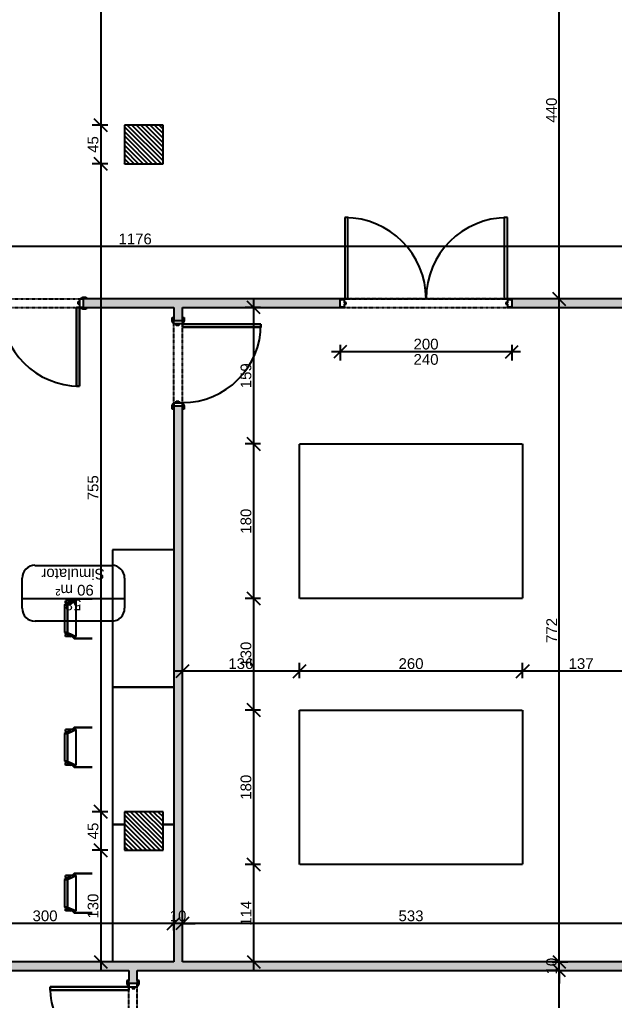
# Model space of a CAD drawing. Extents: x -5566 to 5867, y -120 to 4683.
# Drawn here: x -4532 to -3839, y 796 to 1939 of the extents above; entities that cross this region are included whole.
import ezdxf

# ---------------------------------------------------------------- set-up
doc = ezdxf.new("R2010")
doc.units = 0
doc.linetypes.add('DASH', pattern=[0.6, 0.3, -0.3])
doc.linetypes.add('HIDDEN_2', pattern=[0.6, 0.4, -0.2])
doc.layers.get('0').update_dxf_attribs({"linetype": 'CONTINUOUS'})
doc.layers.get('DEFPOINTS').update_dxf_attribs({"linetype": 'CONTINUOUS'})
for name, color, linetype in [('A-ANNO-DIMS', 211, 'CONTINUOUS'), ('A-AREA-IDEN', 2, 'CONTINUOUS'), ('A-DOOR', 31, 'CONTINUOUS'), ('A-DOOR-FRAM', 31, 'CONTINUOUS'), ('A-DOOR-HDLN', 31, 'DASH'), ('A-FLOR-OVHD', 1, 'HIDDEN_2'), ('A-WALL-PATT', 111, 'CONTINUOUS'), ('G-IMPT', 8, 'CONTINUOUS'), ('I-FURN', 30, 'CONTINUOUS'), ('I-WALL', 2, 'CONTINUOUS'), ('S-COLS', 52, 'CONTINUOUS')]:
    doc.layers.add(name, color=color, linetype=linetype)
doc.styles.add('ARIAL', font='arial.ttf', dxfattribs={"height": 12.5})
doc.dimstyles.new('100_200_2_5MM_ARIAL_CM', dxfattribs={"dimscale": 30.48, "dimtxt": 12.753242, "dimasz": 0.492126, "dimexe": 0.328084, "dimexo": 0.0625, "dimgap": 0.082021, "dimtad": 1, "dimdec": 0, "dimzin": 0, "dimtxsty": 'ARIAL', "dimblk1": 'OBLIQUE', "dimblk2": 'OBLIQUE', "dimsah": 1, "dimcen": 0.09, "dimdle": 0.328084, "dimazin": 3, "dimtfac": 1, "dimtdec": 4, "dimtix": 1, "dimtmove": 0, "dimatfit": 3, "dimtvp": 1, "dimtolj": 1, "dimtzin": 0})
doc.dimstyles.new('200_100_2_5MM_ARIAL_CM___O', dxfattribs={"dimscale": 30.48, "dimtxt": 12.753242, "dimasz": 0.492126, "dimexe": 0.328084, "dimexo": 0.0625, "dimgap": 0.082021, "dimtad": 1, "dimdec": 0, "dimzin": 0, "dimtxsty": 'ARIAL', "dimblk1": 'OBLIQUE', "dimblk2": 'OBLIQUE', "dimsah": 1, "dimcen": 0.09, "dimdle": 0.328084, "dimazin": 3, "dimtfac": 1, "dimtdec": 4, "dimtix": 1, "dimtmove": 0, "dimatfit": 3, "dimtvp": 1, "dimtolj": 1, "dimtzin": 0})

# ---------------------------------------------------------------- blocks, each defined once
blk = doc.blocks.new('AR_STRUCTURAL_COLUMNS_CON8')
at = {"layer": 'S-COLS'}
h = blk.add_hatch(dxfattribs=at)
h.set_pattern_fill('FP_11', color=8, style=0, pattern_type=2)
h.set_pattern_definition([(315, (-597.5, 2397.5), (2.6516504, 2.6516504), [])])
h.paths.add_polyline_path([(-22.5, -22.5), (22.5, -22.5), (22.5, 22.5), (-22.5, 22.5)], flags=0)
for p, q in [((22.5, 22.5), (-22.5, 22.5)), ((-22.5, 22.5), (-22.5, -22.5)), ((22.5, -22.5), (22.5, 22.5)), ((-22.5, -22.5), (22.5, -22.5))]:
    blk.add_line(p, q, dxfattribs=at)
blk = doc.blocks.new('AR_STRUCTURAL_COLUMNS_CONA')
at = {"layer": 'S-COLS'}
h = blk.add_hatch(dxfattribs=at)
h.set_pattern_fill('FP_13', color=8, style=0, pattern_type=2)
h.set_pattern_definition([(315, (-597.5, 3197.5), (2.6516504, 2.6516504), [])])
h.paths.add_polyline_path([(-22.5, 7.5), (-22.5, -22.5), (22.5, -22.5), (22.5, 22.5), (-22.5, 22.5)], flags=0)
for p, q in [((22.5, 22.5), (-22.5, 22.5)), ((-22.5, 22.5), (-22.5, -22.5)), ((22.5, -22.5), (22.5, 22.5)), ((-22.5, -22.5), (22.5, -22.5))]:
    blk.add_line(p, q, dxfattribs=at)
blk = doc.blocks.new('AR_INT_WOOD_SINGLE_LOUVER1')
at = {"layer": 'A-DOOR'}
for p, q in [((-46, 5), (-50, 5)), ((-46, -5), (-46, 5)), ((46, -5), (46, 5)), ((46, 5), (50, 5)), ((-50, -5), (-46, -5)), ((42, -5), (45.8, -5)), ((42, -96.6), (42, -5)), ((42, -5), (42, -96.6)), ((45.8, -5), (42, -5)), ((45.8, -5), (45.8, -96.6)), ((45.8, -96.6), (45.8, -5)), ((50, -5), (46, -5)), ((45.8, -96.6), (42, -96.6)), ((42, -96.6), (45.8, -96.6))]:
    blk.add_line(p, q, dxfattribs=at)
blk.add_arc((45.8, -5), 91.6, 180, 270, dxfattribs=at)
at = {"layer": 'A-DOOR-FRAM'}
for p, q in [((-53.5, 7), (-49.5, 7)), ((-53.5, 5), (-53.5, 7)), ((-50, 5), (-53.5, 5)), ((-50, -5), (-50, 5)), ((-50, 5), (-46, 5)), ((-49.5, 7), (-46.9, 5.6)), ((-46, 5), (-46, -5)), ((-46, 2.2), (-44.1, 2.2)), ((-44.1, 2.2), (-44.1, -1)), ((44.1, 2.2), (46, 2.2)), ((44.1, -1), (44.1, 2.2)), ((46, 5), (50, 5)), ((46, -5), (46, 5)), ((46.9, 5.6), (49.5, 7)), ((49.5, 7), (53.5, 7)), ((50, 5), (50, -5)), ((53.5, 5), (50, 5)), ((53.5, 7), (53.5, 5)), ((-53.5, -7), (-53.5, -5)), ((-53.5, -5), (-50, -5)), ((-49.5, -7), (-53.5, -7)), ((-46, -5), (-50, -5)), ((-46.9, -5.6), (-49.5, -7)), ((-44.1, -1), (-46, -1)), ((46, -1), (44.1, -1)), ((50, -5), (46, -5)), ((49.5, -7), (46.9, -5.6)), ((53.5, -7), (49.5, -7)), ((50, -5), (53.5, -5)), ((53.5, -5), (53.5, -7))]:
    blk.add_line(p, q, dxfattribs=at)
for centre, start, end in [((-47.3, 4.9), 7.125, 60.2551), ((47.3, 4.9), 119.7449, 172.875), ((-47.3, -4.9), 299.7449, 352.875), ((47.3, -4.9), 187.125, 240.2551)]:
    blk.add_arc(centre, 0.806, start, end, dxfattribs=at)
at = {"layer": 'A-DOOR-HDLN'}
for p, q in [((-50, 5), (50, 5)), ((-50, -5), (50, -5))]:
    blk.add_line(p, q, dxfattribs=at)
blk = doc.blocks.new('AR_INT_WOOD_SINGLE_LOUVER2')
at = {"layer": 'A-DOOR'}
for p, q in [((42, 96.6), (42, 5)), ((45.8, 96.6), (42, 96.6)), ((42, 5), (42, 96.6)), ((42, 96.6), (45.8, 96.6)), ((45.8, 5), (45.8, 96.6)), ((45.8, 96.6), (45.8, 5)), ((-50, 5), (-46, 5)), ((-46, 5), (-46, -5)), ((42, 5), (45.8, 5)), ((45.8, 5), (42, 5)), ((46, 5), (46, -5)), ((50, 5), (46, 5)), ((-46, -5), (-50, -5)), ((46, -5), (50, -5))]:
    blk.add_line(p, q, dxfattribs=at)
blk.add_arc((45.8, 5), 91.6, 90, 180, dxfattribs=at)
at = {"layer": 'A-DOOR-FRAM'}
for p, q in [((-49.5, 7), (-53.5, 7)), ((-53.5, 7), (-53.5, 5)), ((-53.5, 5), (-50, 5)), ((-46, 5), (-50, 5)), ((-50, 5), (-50, -5)), ((-46.9, 5.6), (-49.5, 7)), ((-46, -5), (-46, 5)), ((-44.1, 1), (-46, 1)), ((-44.1, -2.2), (-44.1, 1)), ((46, 1), (44.1, 1)), ((44.1, 1), (44.1, -2.2)), ((50, 5), (46, 5)), ((46, 5), (46, -5)), ((49.5, 7), (46.9, 5.6)), ((53.5, 7), (49.5, 7)), ((50, -5), (50, 5)), ((50, 5), (53.5, 5)), ((53.5, 5), (53.5, 7)), ((-53.5, -5), (-53.5, -7)), ((-50, -5), (-53.5, -5)), ((-53.5, -7), (-49.5, -7)), ((-50, -5), (-46, -5)), ((-49.5, -7), (-46.9, -5.6)), ((-46, -2.2), (-44.1, -2.2)), ((44.1, -2.2), (46, -2.2)), ((46, -5), (50, -5)), ((46.9, -5.6), (49.5, -7)), ((49.5, -7), (53.5, -7)), ((53.5, -5), (50, -5)), ((53.5, -7), (53.5, -5))]:
    blk.add_line(p, q, dxfattribs=at)
for centre, start, end in [((-47.3, 4.9), 7.125, 60.2551), ((47.3, 4.9), 119.7449, 172.875), ((-47.3, -4.9), 299.7449, 352.875), ((47.3, -4.9), 187.125, 240.2551)]:
    blk.add_arc(centre, 0.806, start, end, dxfattribs=at)
at = {"layer": 'A-DOOR-HDLN'}
for p, q in [((-50, 5), (50, 5)), ((-50, -5), (50, -5))]:
    blk.add_line(p, q, dxfattribs=at)
blk = doc.blocks.new('AR_FUR_DESK_OFFICE_-_160_E')
at = {"layer": 'I-FURN'}
for p, q in [((156.2, -1.8), (-3.8, -1.8)), ((156.2, -15.6), (156.2, -1.8)), ((156.2, -73.1), (156.2, -60.6))]:
    blk.add_line(p, q, dxfattribs=at)
blk = doc.blocks.new('AR_FUR_DESK_OFFICE_-_160_F')
at = {"layer": 'I-FURN'}
for p, q in [((-3.8, -1.8), (-3.8, -15.6)), ((156.2, -1.8), (-3.8, -1.8)), ((156.2, -73.1), (156.2, -1.8)), ((-3.8, -60.6), (-3.8, -73.1))]:
    blk.add_line(p, q, dxfattribs=at)
blk = doc.blocks.new('AR_FUR_DESK_OFFICE_-_160_G')
at = {"layer": 'I-FURN'}
for p, q in [((-3.8, -1.8), (-3.8, -73.1)), ((156.2, -1.8), (-3.8, -1.8)), ((156.2, -73.1), (156.2, -1.8))]:
    blk.add_line(p, q, dxfattribs=at)
blk = doc.blocks.new('AR_FUR_CHAIR_ARMLESS_-_12Z')
at = {"layer": 'G-IMPT'}
for p, q in [((-48.3, 20.7), (-46, 23)), ((-46, 23), (-48.3, 20.7)), ((-46, 23), (-25, 23)), ((-25, 23), (-46, 23)), ((-57.5, 16.1), (-49.4, 20.7)), ((-57.5, 16.1), (-49.4, 20.7)), ((-57.5, -16.1), (-57.5, 16.1)), ((-57.5, 16.1), (-54, 16.1)), ((-57.5, -16.1), (-57.5, 16.1)), ((-54, 16.1), (-57.5, 16.1)), ((-56.3, 20.7), (-56.3, 18.4)), ((-49.4, 20.7), (-56.3, 20.7)), ((-54.3, 17.9), (-56.3, 18.4)), ((-54, 16.1), (-43.7, 20.7)), ((-54, 16.1), (-43.7, 20.7)), ((-54, -16.1), (-54, 16.1)), ((-54, 16.1), (-54, -16.1)), ((-43.7, 20.7), (-49.4, 20.7)), ((-43.7, 20.7), (-43.7, -20.7)), ((-57.5, -16.1), (-54, -16.1)), ((-57.5, -16.1), (-49.4, -20.7)), ((-54, -16.1), (-57.5, -16.1)), ((-57.5, -16.1), (-49.4, -20.7)), ((-54.3, -17.9), (-56.3, -18.4)), ((-56.3, -18.4), (-56.3, -20.7)), ((-49.4, -20.7), (-56.3, -20.7)), ((-54, -16.1), (-43.7, -20.7)), ((-54, -16.1), (-43.7, -20.7)), ((-43.7, -20.7), (-49.4, -20.7)), ((-46, -23), (-48.3, -20.7)), ((-46, -23), (-48.3, -20.7)), ((-46, -23), (-25, -23)), ((-25, -23), (-46, -23))]:
    blk.add_line(p, q, dxfattribs=at)
blk = doc.blocks.new('AR_FUR_CHAIR_ARMLESS_-_AR0')
at = {"extrusion": (0, 0, -1), "zscale": -1, "rotation": 180}
blk.add_blockref('AR_FUR_CHAIR_ARMLESS_-_12Z', (0, 0), dxfattribs=at)
blk = doc.blocks.new('AR_EXT_METAL_DOUBLE_-_W200')
at = {"layer": 'A-DOOR-HDLN', "linetype": 'CONTINUOUS'}
h = blk.add_hatch(dxfattribs=at)
h.set_pattern_fill('FP_93', color=256, style=0, pattern_type=2)
h.set_pattern_definition([(315, (-926.5, 2582.5), (22.45064, 22.45064), []), (315, (-926.5, 2574.563), (44.90128, 0), []), (315, (-926.5, 2590.438), (44.90128, 0), [])])
h.paths.add_polyline_path([(-100, 4.5), (-100, 3), (-99.5, 3), (-99.5, 4.5), (-95.5, 4.5), (-95.5, 0.5), (-93.5, 0.5), (-93.5, -0.5), (-95.5, -0.5), (-95.5, -4.5), (-99.5, -4.5), (-99.5, -3), (-100, -3), (-100, -5), (-95, -5), (-95, -1), (-93, -1), (-93, 1), (-95, 1), (-95, 5), (-100, 5)], flags=0)
h.paths.add_polyline_path([(93, -1), (95, -1), (95, -5), (100, -5), (100, -3), (99.5, -3), (99.5, -4.5), (95.5, -4.5), (95.5, -0.5), (93.5, -0.5), (93.5, 0.5), (95.5, 0.5), (95.5, 4.5), (99.5, 4.5), (99.5, 3), (100, 3), (100, 5), (95, 5), (95, 1), (93, 1), (93, -0.5)], flags=0)
at = {"layer": 'A-DOOR'}
for p, q in [((-91, 99.8), (-94.8, 99.8)), ((-94.8, 99.8), (-94.8, 5)), ((-91, 5), (-91, 99.8)), ((94.8, 99.8), (91, 99.8)), ((91, 99.8), (91, 5)), ((94.8, 5), (94.8, 99.8)), ((-94.8, 5), (-91, 5)), ((91, 5), (94.8, 5))]:
    blk.add_line(p, q, dxfattribs=at)
for centre, start, end in [((-94.8, 5), 360, 90), ((94.8, 5), 90, 180)]:
    blk.add_arc(centre, 94.8, start, end, dxfattribs=at)
at = {"layer": 'A-DOOR-FRAM'}
for p, q in [((-95, 5), (-100, 5)), ((-100, 5), (-100, 3)), ((-100, 3), (-99.5, 3)), ((-99.5, 3), (-99.5, 4.5)), ((-99.5, 4.5), (-95.5, 4.5)), ((-95.5, 4.5), (-95.5, 0.5)), ((-95.5, 0.5), (-93.5, 0.5)), ((-95, 1), (-95, 5)), ((-93, 1), (-95, 1)), ((-93.5, 0.5), (-93.5, -0.5)), ((-93, -1), (-93, 1)), ((95, 1), (93, 1)), ((93, 1), (93, -1)), ((93.5, -0.5), (93.5, 0.5)), ((93.5, 0.5), (95.5, 0.5)), ((100, 5), (95, 5)), ((95, 5), (95, 1)), ((95.5, 0.5), (95.5, 4.5)), ((95.5, 4.5), (99.5, 4.5)), ((99.5, 4.5), (99.5, 3)), ((99.5, 3), (100, 3)), ((100, 3), (100, 5)), ((-99.5, -3), (-100, -3)), ((-100, -3), (-100, -5)), ((-100, -5), (-95, -5)), ((-99.5, -4.5), (-99.5, -3)), ((-95.5, -4.5), (-99.5, -4.5)), ((-93.5, -0.5), (-95.5, -0.5)), ((-95.5, -0.5), (-95.5, -4.5)), ((-95, -5), (-95, -1)), ((-95, -1), (-93, -1)), ((93, -1), (95, -1)), ((95.5, -0.5), (93.5, -0.5)), ((95, -1), (95, -5)), ((95, -5), (100, -5)), ((95.5, -4.5), (95.5, -0.5)), ((99.5, -4.5), (95.5, -4.5)), ((100, -3), (99.5, -3)), ((99.5, -3), (99.5, -4.5)), ((100, -5), (100, -3))]:
    blk.add_line(p, q, dxfattribs=at)
at = {"layer": 'A-DOOR-HDLN'}
for p, q in [((94.8, 5), (-94.8, 5)), ((-94.8, 5), (94.8, 5)), ((-95, -5), (95, -5))]:
    blk.add_line(p, q, dxfattribs=at)
blk = doc.blocks.new('_OBLIQUE')
at = {"color": 0, "linetype": 'BYBLOCK'}
blk.add_line((-0.5, -0.5), (0.5, 0.5), dxfattribs=at)
blk = doc.blocks.new('DIMBLOCK25-LEVEL__9_00')
at = {"layer": 'A-ANNO-DIMS', "color": 0}
for p, q in [((-4985.5, 1665.9), (-4985.5, 1684)), ((-3809.5, 1665.9), (-3809.5, 1684)), ((-3799.5, 1674), (-4995.5, 1674))]:
    blk.add_line(p, q, dxfattribs=at)
at = {"layer": 'DEFPOINTS', "color": 0}
for p in [(-4985.5, 1674), (-4985.5, 1664), (-3809.5, 1664)]:
    blk.add_point(p, dxfattribs=at)
at = {"layer": 'A-ANNO-DIMS', "color": 0, "xscale": 15, "yscale": 15, "zscale": 15, "rotation": 180}
blk.add_blockref('_OBLIQUE', (-4985.5, 1674), dxfattribs=at)
at = {"layer": 'A-ANNO-DIMS', "color": 0, "xscale": 15, "yscale": 15, "zscale": 15}
blk.add_blockref('_OBLIQUE', (-3809.5, 1674), dxfattribs=at)
at = {"layer": 'A-ANNO-DIMS', "color": 0, "insert": (-4397.5, 1682.9), "char_height": 12.5, "width": 46.147, "attachment_point": 5, "style": 'ARIAL'}
blk.add_mtext('\\A1;1176', dxfattribs=at)
blk = doc.blocks.new('AR_TAG_ROOM_-_ROOM_NUMBER_')
at = {"layer": 'A-AREA-IDEN'}
for p, q in [((-0.893, 0.519), (0.893, 0.519)), ((-1.195, 0), (-1.195, 0.217)), ((1.195, 0.217), (1.195, 0)), ((-1.195, -0.485), (-1.195, 0)), ((-1.195, 0), (1.195, 0)), ((1.195, 0), (1.195, -0.485)), ((0.895, -0.784), (-0.895, -0.784))]:
    blk.add_line(p, q, dxfattribs=at)
for centre, radius, start, end in [((-0.893, 0.217), 0.302, 90, 180), ((0.893, 0.217), 0.302, 0, 90), ((-0.895, -0.485), 0.3, 180, 270), ((0.895, -0.485), 0.3, 270, 0)]:
    blk.add_arc(centre, radius, start, end, dxfattribs=at)
blk = doc.blocks.new('DIMBLOCK108-LEVEL__9_00')
at = {"layer": 'A-ANNO-DIMS', "color": 0}
for p, q in [((-3903.3, 185), (-3903.3, 840.5)), ((-3911.4, 830.5), (-3893.3, 830.5)), ((-3895.2, 195), (-3913.3, 195))]:
    blk.add_line(p, q, dxfattribs=at)
at = {"layer": 'DEFPOINTS', "color": 0}
for p in [(-3913.3, 830.5), (-3903.3, 830.5), (-3893.3, 195)]:
    blk.add_point(p, dxfattribs=at)
at = {"layer": 'A-ANNO-DIMS', "color": 0, "xscale": 15, "yscale": 15, "zscale": 15}
for p, rotation in [((-3903.3, 830.5), 90), ((-3903.3, 195), 270)]:
    blk.add_blockref('_OBLIQUE', p, dxfattribs=dict(at, rotation=rotation))
at = {"layer": 'A-ANNO-DIMS', "color": 0, "insert": (-3912.2, 512.7), "char_height": 12.5, "width": 34.61, "attachment_point": 5, "rotation": 90, "style": 'ARIAL'}
blk.add_mtext('\\A1;636', dxfattribs=at)
blk = doc.blocks.new('DIMBLOCK109-LEVEL__9_00')
at = {"layer": 'A-ANNO-DIMS', "color": 0}
for p, q in [((-3903.3, 840.5), (-3903.3, 855.5)), ((-3911.4, 840.5), (-3893.3, 840.5)), ((-3903.3, 830.5), (-3903.3, 840.5)), ((-3911.4, 830.5), (-3893.3, 830.5)), ((-3903.3, 830.5), (-3903.3, 815.5))]:
    blk.add_line(p, q, dxfattribs=at)
at = {"layer": 'DEFPOINTS', "color": 0}
for p in [(-3913.3, 840.5), (-3903.3, 840.5), (-3913.3, 830.5)]:
    blk.add_point(p, dxfattribs=at)
at = {"layer": 'A-ANNO-DIMS', "color": 0, "xscale": 15, "yscale": 15, "zscale": 15}
for p, rotation in [((-3903.3, 840.5), 270), ((-3903.3, 830.5), 90)]:
    blk.add_blockref('_OBLIQUE', p, dxfattribs=dict(at, rotation=rotation))
at = {"layer": 'A-ANNO-DIMS', "color": 0, "insert": (-3912.2, 835.5), "char_height": 12.5, "width": 23.074, "attachment_point": 5, "rotation": 90, "style": 'ARIAL'}
blk.add_mtext('\\A1;10', dxfattribs=at)
blk = doc.blocks.new('DIMBLOCK110-LEVEL__9_00')
at = {"layer": 'A-ANNO-DIMS', "color": 0}
for p, q in [((-3903.3, 830.5), (-3903.3, 1623)), ((-3895.2, 1613), (-3913.3, 1613)), ((-3911.4, 840.5), (-3893.3, 840.5))]:
    blk.add_line(p, q, dxfattribs=at)
at = {"layer": 'DEFPOINTS', "color": 0}
for p in [(-3903.3, 1613), (-3893.3, 1613), (-3913.3, 840.5)]:
    blk.add_point(p, dxfattribs=at)
at = {"layer": 'A-ANNO-DIMS', "color": 0, "xscale": 15, "yscale": 15, "zscale": 15}
for p, rotation in [((-3903.3, 1613), 90), ((-3903.3, 840.5), 270)]:
    blk.add_blockref('_OBLIQUE', p, dxfattribs=dict(at, rotation=rotation))
at = {"layer": 'A-ANNO-DIMS', "color": 0, "insert": (-3912.1, 1226.7), "char_height": 12.5, "width": 34.61, "attachment_point": 5, "rotation": 90, "style": 'ARIAL'}
blk.add_mtext('\\A1;772', dxfattribs=at)
blk = doc.blocks.new('DIMBLOCK111-LEVEL__9_00')
at = {"layer": 'A-ANNO-DIMS', "color": 0}
for p, q in [((-3903.3, 1603), (-3903.3, 2063)), ((-3911.4, 2053), (-3893.3, 2053)), ((-3895.2, 1613), (-3913.3, 1613))]:
    blk.add_line(p, q, dxfattribs=at)
at = {"layer": 'DEFPOINTS', "color": 0}
for p in [(-3913.3, 2053), (-3903.3, 2053), (-3893.3, 1613)]:
    blk.add_point(p, dxfattribs=at)
at = {"layer": 'A-ANNO-DIMS', "color": 0, "xscale": 15, "yscale": 15, "zscale": 15}
for p, rotation in [((-3903.3, 2053), 90), ((-3903.3, 1613), 270)]:
    blk.add_blockref('_OBLIQUE', p, dxfattribs=dict(at, rotation=rotation))
at = {"layer": 'A-ANNO-DIMS', "color": 0, "insert": (-3912.2, 1833), "char_height": 12.5, "width": 34.61, "attachment_point": 5, "rotation": 90, "style": 'ARIAL'}
blk.add_mtext('\\A1;440', dxfattribs=at)
blk = doc.blocks.new('DIMBLOCK154-LEVEL__9_00')
at = {"layer": 'A-ANNO-DIMS', "color": 0}
for p, q in [((-4437.6, 2133), (-4437.6, 1805.5)), ((-4429.5, 2123), (-4447.6, 2123)), ((-4429.5, 1815.5), (-4447.6, 1815.5))]:
    blk.add_line(p, q, dxfattribs=at)
at = {"layer": 'DEFPOINTS', "color": 0}
for p in [(-4427.6, 2123), (-4437.6, 1815.5), (-4427.6, 1815.5)]:
    blk.add_point(p, dxfattribs=at)
at = {"layer": 'A-ANNO-DIMS', "color": 0, "xscale": 15, "yscale": 15, "zscale": 15}
for p, rotation in [((-4437.6, 2123), 90), ((-4437.6, 1815.5), 270)]:
    blk.add_blockref('_OBLIQUE', p, dxfattribs=dict(at, rotation=rotation))
at = {"layer": 'A-ANNO-DIMS', "color": 0, "insert": (-4446.5, 1969.2), "char_height": 12.5, "width": 34.61, "attachment_point": 5, "rotation": 90, "style": 'ARIAL'}
blk.add_mtext('\\A1;308', dxfattribs=at)
blk = doc.blocks.new('DIMBLOCK155-LEVEL__9_00')
at = {"layer": 'A-ANNO-DIMS', "color": 0}
for p, q in [((-4437.6, 1825.5), (-4437.6, 1760.5)), ((-4429.5, 1815.5), (-4447.6, 1815.5)), ((-4429.5, 1770.5), (-4447.6, 1770.5))]:
    blk.add_line(p, q, dxfattribs=at)
at = {"layer": 'DEFPOINTS', "color": 0}
for p in [(-4427.6, 1815.5), (-4437.6, 1770.5), (-4427.6, 1770.5)]:
    blk.add_point(p, dxfattribs=at)
at = {"layer": 'A-ANNO-DIMS', "color": 0, "xscale": 15, "yscale": 15, "zscale": 15}
for p, rotation in [((-4437.6, 1815.5), 90), ((-4437.6, 1770.5), 270)]:
    blk.add_blockref('_OBLIQUE', p, dxfattribs=dict(at, rotation=rotation))
at = {"layer": 'A-ANNO-DIMS', "color": 0, "insert": (-4446.5, 1793), "char_height": 12.5, "width": 23.074, "attachment_point": 5, "rotation": 90, "style": 'ARIAL'}
blk.add_mtext('\\A1;45', dxfattribs=at)
blk = doc.blocks.new('DIMBLOCK156-LEVEL__9_00')
at = {"layer": 'A-ANNO-DIMS', "color": 0}
for p, q in [((-4437.6, 1780.5), (-4437.6, 1005.5)), ((-4429.5, 1770.5), (-4447.6, 1770.5)), ((-4429.5, 1015.5), (-4447.6, 1015.5))]:
    blk.add_line(p, q, dxfattribs=at)
at = {"layer": 'DEFPOINTS', "color": 0}
for p in [(-4427.6, 1770.5), (-4437.6, 1015.5), (-4427.6, 1015.5)]:
    blk.add_point(p, dxfattribs=at)
at = {"layer": 'A-ANNO-DIMS', "color": 0, "xscale": 15, "yscale": 15, "zscale": 15}
for p, rotation in [((-4437.6, 1770.5), 90), ((-4437.6, 1015.5), 270)]:
    blk.add_blockref('_OBLIQUE', p, dxfattribs=dict(at, rotation=rotation))
at = {"layer": 'A-ANNO-DIMS', "color": 0, "insert": (-4446.5, 1393), "char_height": 12.5, "width": 34.61, "attachment_point": 5, "rotation": 90, "style": 'ARIAL'}
blk.add_mtext('\\A1;755', dxfattribs=at)
blk = doc.blocks.new('DIMBLOCK157-LEVEL__9_00')
at = {"layer": 'A-ANNO-DIMS', "color": 0}
for p, q in [((-4437.6, 1025.5), (-4437.6, 960.5)), ((-4429.5, 1015.5), (-4447.6, 1015.5)), ((-4429.5, 970.5), (-4447.6, 970.5))]:
    blk.add_line(p, q, dxfattribs=at)
at = {"layer": 'DEFPOINTS', "color": 0}
for p in [(-4427.6, 1015.5), (-4437.6, 970.5), (-4427.6, 970.5)]:
    blk.add_point(p, dxfattribs=at)
at = {"layer": 'A-ANNO-DIMS', "color": 0, "xscale": 15, "yscale": 15, "zscale": 15}
for p, rotation in [((-4437.6, 1015.5), 90), ((-4437.6, 970.5), 270)]:
    blk.add_blockref('_OBLIQUE', p, dxfattribs=dict(at, rotation=rotation))
at = {"layer": 'A-ANNO-DIMS', "color": 0, "insert": (-4446.5, 993), "char_height": 12.5, "width": 23.074, "attachment_point": 5, "rotation": 90, "style": 'ARIAL'}
blk.add_mtext('\\A1;45', dxfattribs=at)
blk = doc.blocks.new('DIMBLOCK158-LEVEL__9_00')
at = {"layer": 'A-ANNO-DIMS', "color": 0}
for p, q in [((-4437.6, 980.5), (-4437.6, 830.5)), ((-4429.5, 970.5), (-4447.6, 970.5)), ((-4429.5, 840.5), (-4447.6, 840.5))]:
    blk.add_line(p, q, dxfattribs=at)
at = {"layer": 'DEFPOINTS', "color": 0}
for p in [(-4427.6, 970.5), (-4437.6, 840.5), (-4427.6, 840.5)]:
    blk.add_point(p, dxfattribs=at)
at = {"layer": 'A-ANNO-DIMS', "color": 0, "xscale": 15, "yscale": 15, "zscale": 15}
for p, rotation in [((-4437.6, 970.5), 90), ((-4437.6, 840.5), 270)]:
    blk.add_blockref('_OBLIQUE', p, dxfattribs=dict(at, rotation=rotation))
at = {"layer": 'A-ANNO-DIMS', "color": 0, "insert": (-4446.5, 905.5), "char_height": 12.5, "width": 34.61, "attachment_point": 5, "rotation": 90, "style": 'ARIAL'}
blk.add_mtext('\\A1;130', dxfattribs=at)
blk = doc.blocks.new('DIMBLOCK165-LEVEL__9_00')
at = {"layer": 'A-ANNO-DIMS', "color": 0}
for p, q in [((-4342.5, 877.2), (-4342.5, 895.3)), ((-3809.5, 877.2), (-3809.5, 895.3)), ((-3799.5, 885.3), (-4352.5, 885.3))]:
    blk.add_line(p, q, dxfattribs=at)
at = {"layer": 'DEFPOINTS', "color": 0}
for p in [(-4342.5, 885.3), (-4342.5, 875.3), (-3809.5, 875.3)]:
    blk.add_point(p, dxfattribs=at)
at = {"layer": 'A-ANNO-DIMS', "color": 0, "xscale": 15, "yscale": 15, "zscale": 15, "rotation": 180}
blk.add_blockref('_OBLIQUE', (-4342.5, 885.3), dxfattribs=at)
at = {"layer": 'A-ANNO-DIMS', "color": 0, "xscale": 15, "yscale": 15, "zscale": 15}
blk.add_blockref('_OBLIQUE', (-3809.5, 885.3), dxfattribs=at)
at = {"layer": 'A-ANNO-DIMS', "color": 0, "insert": (-4076, 894.1), "char_height": 12.5, "width": 34.61, "attachment_point": 5, "style": 'ARIAL'}
blk.add_mtext('\\A1;533', dxfattribs=at)
blk = doc.blocks.new('DIMBLOCK166-LEVEL__9_00')
at = {"layer": 'A-ANNO-DIMS', "color": 0}
for p, q in [((-4352.5, 877.2), (-4352.5, 895.3)), ((-4342.5, 877.2), (-4342.5, 895.3)), ((-4352.5, 885.3), (-4367.5, 885.3)), ((-4342.5, 885.3), (-4352.5, 885.3)), ((-4342.5, 885.3), (-4327.5, 885.3))]:
    blk.add_line(p, q, dxfattribs=at)
at = {"layer": 'DEFPOINTS', "color": 0}
for p in [(-4352.5, 885.3), (-4352.5, 875.3), (-4342.5, 875.3)]:
    blk.add_point(p, dxfattribs=at)
at = {"layer": 'A-ANNO-DIMS', "color": 0, "xscale": 15, "yscale": 15, "zscale": 15}
blk.add_blockref('_OBLIQUE', (-4352.5, 885.3), dxfattribs=at)
at = {"layer": 'A-ANNO-DIMS', "color": 0, "xscale": 15, "yscale": 15, "zscale": 15, "rotation": 180}
blk.add_blockref('_OBLIQUE', (-4342.5, 885.3), dxfattribs=at)
at = {"layer": 'A-ANNO-DIMS', "color": 0, "insert": (-4347.5, 894.1), "char_height": 12.5, "width": 23.074, "attachment_point": 5, "style": 'ARIAL'}
blk.add_mtext('\\A1;10', dxfattribs=at)
blk = doc.blocks.new('DIMBLOCK167-LEVEL__9_00')
at = {"layer": 'A-ANNO-DIMS', "color": 0}
for p, q in [((-4652.5, 877.2), (-4652.5, 895.3)), ((-4352.5, 877.2), (-4352.5, 895.3)), ((-4342.5, 885.3), (-4662.5, 885.3))]:
    blk.add_line(p, q, dxfattribs=at)
at = {"layer": 'DEFPOINTS', "color": 0}
for p in [(-4652.5, 885.3), (-4652.5, 875.3), (-4352.5, 875.3)]:
    blk.add_point(p, dxfattribs=at)
at = {"layer": 'A-ANNO-DIMS', "color": 0, "xscale": 15, "yscale": 15, "zscale": 15, "rotation": 180}
blk.add_blockref('_OBLIQUE', (-4652.5, 885.3), dxfattribs=at)
at = {"layer": 'A-ANNO-DIMS', "color": 0, "xscale": 15, "yscale": 15, "zscale": 15}
blk.add_blockref('_OBLIQUE', (-4352.5, 885.3), dxfattribs=at)
at = {"layer": 'A-ANNO-DIMS', "color": 0, "insert": (-4502.5, 894.1), "char_height": 12.5, "width": 34.61, "attachment_point": 5, "style": 'ARIAL'}
blk.add_mtext('\\A1;300', dxfattribs=at)
blk = doc.blocks.new('DIMBLOCK275-LEVEL__9_00')
at = {"layer": 'A-ANNO-DIMS', "color": 0}
for p, q in [((-4259.4, 1613), (-4259.4, 1434)), ((-4251.4, 1603), (-4269.4, 1603)), ((-4251.4, 1444), (-4269.4, 1444))]:
    blk.add_line(p, q, dxfattribs=at)
at = {"layer": 'DEFPOINTS', "color": 0}
for p in [(-4249.4, 1603), (-4259.4, 1444), (-4249.4, 1444)]:
    blk.add_point(p, dxfattribs=at)
at = {"layer": 'A-ANNO-DIMS', "color": 0, "xscale": 15, "yscale": 15, "zscale": 15}
for p, rotation in [((-4259.4, 1603), 90), ((-4259.4, 1444), 270)]:
    blk.add_blockref('_OBLIQUE', p, dxfattribs=dict(at, rotation=rotation))
at = {"layer": 'A-ANNO-DIMS', "color": 0, "insert": (-4268.3, 1523.5), "char_height": 12.5, "width": 34.61, "attachment_point": 5, "rotation": 90, "style": 'ARIAL'}
blk.add_mtext('\\A1;159', dxfattribs=at)
blk = doc.blocks.new('DIMBLOCK276-LEVEL__9_00')
at = {"layer": 'A-ANNO-DIMS', "color": 0}
for p, q in [((-4259.4, 1454), (-4259.4, 1254)), ((-4251.4, 1444), (-4269.4, 1444)), ((-4251.4, 1264), (-4269.4, 1264))]:
    blk.add_line(p, q, dxfattribs=at)
at = {"layer": 'DEFPOINTS', "color": 0}
for p in [(-4249.4, 1444), (-4259.4, 1264), (-4249.4, 1264)]:
    blk.add_point(p, dxfattribs=at)
at = {"layer": 'A-ANNO-DIMS', "color": 0, "xscale": 15, "yscale": 15, "zscale": 15}
for p, rotation in [((-4259.4, 1444), 90), ((-4259.4, 1264), 270)]:
    blk.add_blockref('_OBLIQUE', p, dxfattribs=dict(at, rotation=rotation))
at = {"layer": 'A-ANNO-DIMS', "color": 0, "insert": (-4268.3, 1354), "char_height": 12.5, "width": 34.61, "attachment_point": 5, "rotation": 90, "style": 'ARIAL'}
blk.add_mtext('\\A1;180', dxfattribs=at)
blk = doc.blocks.new('DIMBLOCK277-LEVEL__9_00')
at = {"layer": 'A-ANNO-DIMS', "color": 0}
for p, q in [((-4259.4, 1274), (-4259.4, 1124)), ((-4251.4, 1264), (-4269.4, 1264)), ((-4251.4, 1134), (-4269.4, 1134))]:
    blk.add_line(p, q, dxfattribs=at)
at = {"layer": 'DEFPOINTS', "color": 0}
for p in [(-4249.4, 1264), (-4259.4, 1134), (-4249.4, 1134)]:
    blk.add_point(p, dxfattribs=at)
at = {"layer": 'A-ANNO-DIMS', "color": 0, "xscale": 15, "yscale": 15, "zscale": 15}
for p, rotation in [((-4259.4, 1264), 90), ((-4259.4, 1134), 270)]:
    blk.add_blockref('_OBLIQUE', p, dxfattribs=dict(at, rotation=rotation))
at = {"layer": 'A-ANNO-DIMS', "color": 0, "insert": (-4268.3, 1199), "char_height": 12.5, "width": 34.61, "attachment_point": 5, "rotation": 90, "style": 'ARIAL'}
blk.add_mtext('\\A1;130', dxfattribs=at)
blk = doc.blocks.new('DIMBLOCK278-LEVEL__9_00')
at = {"layer": 'A-ANNO-DIMS', "color": 0}
for p, q in [((-4259.4, 1144), (-4259.4, 944)), ((-4251.4, 1134), (-4269.4, 1134)), ((-4251.4, 954), (-4269.4, 954))]:
    blk.add_line(p, q, dxfattribs=at)
at = {"layer": 'DEFPOINTS', "color": 0}
for p in [(-4249.4, 1134), (-4259.4, 954), (-4249.4, 954)]:
    blk.add_point(p, dxfattribs=at)
at = {"layer": 'A-ANNO-DIMS', "color": 0, "xscale": 15, "yscale": 15, "zscale": 15}
for p, rotation in [((-4259.4, 1134), 90), ((-4259.4, 954), 270)]:
    blk.add_blockref('_OBLIQUE', p, dxfattribs=dict(at, rotation=rotation))
at = {"layer": 'A-ANNO-DIMS', "color": 0, "insert": (-4268.3, 1044), "char_height": 12.5, "width": 34.61, "attachment_point": 5, "rotation": 90, "style": 'ARIAL'}
blk.add_mtext('\\A1;180', dxfattribs=at)
blk = doc.blocks.new('DIMBLOCK279-LEVEL__9_00')
at = {"layer": 'A-ANNO-DIMS', "color": 0}
for p, q in [((-4259.4, 964), (-4259.4, 830.5)), ((-4251.4, 954), (-4269.4, 954)), ((-4251.4, 840.5), (-4269.4, 840.5))]:
    blk.add_line(p, q, dxfattribs=at)
at = {"layer": 'DEFPOINTS', "color": 0}
for p in [(-4249.4, 954), (-4259.4, 840.5), (-4249.4, 840.5)]:
    blk.add_point(p, dxfattribs=at)
at = {"layer": 'A-ANNO-DIMS', "color": 0, "xscale": 15, "yscale": 15, "zscale": 15}
for p, rotation in [((-4259.4, 954), 90), ((-4259.4, 840.5), 270)]:
    blk.add_blockref('_OBLIQUE', p, dxfattribs=dict(at, rotation=rotation))
at = {"layer": 'A-ANNO-DIMS', "color": 0, "insert": (-4268.2, 897.2), "char_height": 12.5, "width": 34.61, "attachment_point": 5, "rotation": 90, "style": 'ARIAL'}
blk.add_mtext('\\A1;114', dxfattribs=at)
blk = doc.blocks.new('DIMBLOCK280-LEVEL__9_00')
at = {"layer": 'A-ANNO-DIMS', "color": 0}
for p, q in [((-3946, 1171), (-3946, 1189.1)), ((-3809.5, 1171), (-3809.5, 1189.1)), ((-3799.5, 1179.1), (-3956, 1179.1))]:
    blk.add_line(p, q, dxfattribs=at)
at = {"layer": 'DEFPOINTS', "color": 0}
for p in [(-3946, 1179.1), (-3946, 1169.1), (-3809.5, 1169.1)]:
    blk.add_point(p, dxfattribs=at)
at = {"layer": 'A-ANNO-DIMS', "color": 0, "xscale": 15, "yscale": 15, "zscale": 15, "rotation": 180}
blk.add_blockref('_OBLIQUE', (-3946, 1179.1), dxfattribs=at)
at = {"layer": 'A-ANNO-DIMS', "color": 0, "xscale": 15, "yscale": 15, "zscale": 15}
blk.add_blockref('_OBLIQUE', (-3809.5, 1179.1), dxfattribs=at)
at = {"layer": 'A-ANNO-DIMS', "color": 0, "insert": (-3877.8, 1188), "char_height": 12.5, "width": 34.61, "attachment_point": 5, "style": 'ARIAL'}
blk.add_mtext('\\A1;137', dxfattribs=at)
blk = doc.blocks.new('DIMBLOCK281-LEVEL__9_00')
at = {"layer": 'A-ANNO-DIMS', "color": 0}
for p, q in [((-4206, 1171), (-4206, 1189.1)), ((-3946, 1171), (-3946, 1189.1)), ((-3936, 1179.1), (-4216, 1179.1))]:
    blk.add_line(p, q, dxfattribs=at)
at = {"layer": 'DEFPOINTS', "color": 0}
for p in [(-4206, 1179.1), (-4206, 1169.1), (-3946, 1169.1)]:
    blk.add_point(p, dxfattribs=at)
at = {"layer": 'A-ANNO-DIMS', "color": 0, "xscale": 15, "yscale": 15, "zscale": 15, "rotation": 180}
blk.add_blockref('_OBLIQUE', (-4206, 1179.1), dxfattribs=at)
at = {"layer": 'A-ANNO-DIMS', "color": 0, "xscale": 15, "yscale": 15, "zscale": 15}
blk.add_blockref('_OBLIQUE', (-3946, 1179.1), dxfattribs=at)
at = {"layer": 'A-ANNO-DIMS', "color": 0, "insert": (-4076, 1188), "char_height": 12.5, "width": 34.61, "attachment_point": 5, "style": 'ARIAL'}
blk.add_mtext('\\A1;260', dxfattribs=at)
blk = doc.blocks.new('DIMBLOCK282-LEVEL__9_00')
at = {"layer": 'A-ANNO-DIMS', "color": 0}
for p, q in [((-4342.5, 1171), (-4342.5, 1189.1)), ((-4206, 1171), (-4206, 1189.1)), ((-4196, 1179.1), (-4352.5, 1179.1))]:
    blk.add_line(p, q, dxfattribs=at)
at = {"layer": 'DEFPOINTS', "color": 0}
for p in [(-4342.5, 1179.1), (-4342.5, 1169.1), (-4206, 1169.1)]:
    blk.add_point(p, dxfattribs=at)
at = {"layer": 'A-ANNO-DIMS', "color": 0, "xscale": 15, "yscale": 15, "zscale": 15, "rotation": 180}
blk.add_blockref('_OBLIQUE', (-4342.5, 1179.1), dxfattribs=at)
at = {"layer": 'A-ANNO-DIMS', "color": 0, "xscale": 15, "yscale": 15, "zscale": 15}
blk.add_blockref('_OBLIQUE', (-4206, 1179.1), dxfattribs=at)
at = {"layer": 'A-ANNO-DIMS', "color": 0, "insert": (-4274.3, 1188), "char_height": 12.5, "width": 34.61, "attachment_point": 5, "style": 'ARIAL'}
blk.add_mtext('\\A1;136', dxfattribs=at)
blk = doc.blocks.new('DIMBLOCK283-LEVEL__9_00')
at = {"layer": 'A-ANNO-DIMS', "color": 0}
for p, q in [((-4158.5, 1559.5), (-4158.5, 1541.4)), ((-3958.5, 1559.5), (-3958.5, 1541.4)), ((-3948.5, 1551.4), (-4168.5, 1551.4))]:
    blk.add_line(p, q, dxfattribs=at)
at = {"layer": 'DEFPOINTS', "color": 0}
for p in [(-4158.5, 1561.4), (-3958.5, 1561.4), (-4158.5, 1551.4)]:
    blk.add_point(p, dxfattribs=at)
at = {"layer": 'A-ANNO-DIMS', "color": 0, "xscale": 15, "yscale": 15, "zscale": 15, "rotation": 180}
blk.add_blockref('_OBLIQUE', (-4158.5, 1551.4), dxfattribs=at)
at = {"layer": 'A-ANNO-DIMS', "color": 0, "xscale": 15, "yscale": 15, "zscale": 15}
blk.add_blockref('_OBLIQUE', (-3958.5, 1551.4), dxfattribs=at)
at = {"layer": 'A-ANNO-DIMS', "color": 0, "char_height": 12.5, "width": 34.61, "attachment_point": 5, "style": 'ARIAL'}
for s, insert in [('\\A1;200', (-4058.5, 1560.3)), ('\\A1;240', (-4058.5, 1542.5))]:
    blk.add_mtext(s, dxfattribs=dict(at, insert=insert))

msp = doc.modelspace()

# ---------------------------------------------------------------- hatches: boundary and pattern name
at = {"layer": 'A-WALL-PATT'}
h = msp.add_hatch(color=256, dxfattribs=at)
h.paths.add_polyline_path([(-4985.5, 1613), (-4985.5, 1603), (-4558, 1603), (-4558, 1613), (-4984, 1613)], flags=0)
h.paths.add_polyline_path([(-4458, 1613), (-4458, 1603), (-4158.5, 1603), (-4158.5, 1613), (-4454.5, 1613)], flags=0)
h.paths.add_polyline_path([(-3958.5, 1613), (-3958.5, 1603), (-3799.5, 1603), (-3809.5, 1613)], flags=0)
h = msp.add_hatch(color=256, dxfattribs=at)
h.paths.add_polyline_path([(-4352.5, 1603), (-4352.5, 1588), (-4342.5, 1588), (-4342.5, 1603)], flags=0)
h.paths.add_polyline_path([(-4352.5, 919.1), (-4352.5, 840.5), (-4342.5, 840.5), (-4342.5, 1488), (-4352.5, 1488), (-4352.5, 932.6)], flags=0)
msp.add_hatch(color=256, dxfattribs=at).paths.add_polyline_path([(-4985.5, 840.5), (-4985.5, 830.5), (-3809.5, 830.5), (-3809.5, 840.5), (-4984.5, 840.5)], flags=0)
h = msp.add_hatch(color=256, dxfattribs=at)
h.paths.add_polyline_path([(-4405, 715.5), (-4405, 218), (-4395, 218), (-4395, 715.5)], flags=0)
h.paths.add_polyline_path([(-4405, 815.5), (-4395, 815.5), (-4395, 830.5), (-4405, 830.5), (-4405, 819)], flags=0)

# ---------------------------------------------------------------- linework, layer by layer
at = {"layer": 'A-FLOR-OVHD'}
for p, q in [((-4206, 1444), (-3946, 1444)), ((-4206, 1264), (-4206, 1444)), ((-3946, 1444), (-3946, 1264)), ((-3946, 1264), (-4206, 1264)), ((-4206, 1134), (-3946, 1134)), ((-4206, 954), (-4206, 1134)), ((-3946, 1134), (-3946, 954)), ((-3946, 954), (-4206, 954))]:
    msp.add_line(p, q, dxfattribs=at)
at = {"layer": 'I-WALL'}
for p, q in [((-4158.5, 1613), (-4454.5, 1613)), ((-4158.5, 1603), (-4158.5, 1613)), ((-3809.5, 1613), (-3958.5, 1613)), ((-3958.5, 1613), (-3958.5, 1603)), ((-4454.5, 1603), (-4352.5, 1603)), ((-4352.5, 1603), (-4352.5, 1591.5)), ((-4342.5, 1603), (-4158.5, 1603)), ((-4342.5, 1591.5), (-4342.5, 1603)), ((-3958.5, 1603), (-3798.5, 1603)), ((-4352.5, 1484.5), (-4352.5, 840.5)), ((-4342.5, 840.5), (-4342.5, 1484.5)), ((-4352.5, 840.5), (-4652.5, 840.5)), ((-3809.5, 840.5), (-4342.5, 840.5)), ((-4985.5, 830.5), (-4405, 830.5)), ((-4405, 830.5), (-4405, 819)), ((-4395, 830.5), (-3523, 830.5)), ((-4395, 819), (-4395, 830.5))]:
    msp.add_line(p, q, dxfattribs=at)

# ---------------------------------------------------------------- block references
at = {"layer": 'A-AREA-IDEN', "xscale": 49.99999999999998, "yscale": 49.99999999999998, "zscale": 49.99999999999998, "rotation": 180}
msp.add_blockref('AR_TAG_ROOM_-_ROOM_NUMBER_', (-4469.5, 1263.4), dxfattribs=at)
at = {"layer": 'A-DOOR'}
for name, p in [('AR_EXT_METAL_DOUBLE_-_W200', (-4058.5, 1608)), ('AR_INT_WOOD_SINGLE_LOUVER1', (-4508, 1608))]:
    msp.add_blockref(name, p, dxfattribs=at)
at = {"layer": 'A-DOOR', "rotation": 89.99999999999999}
for name, p in [('AR_INT_WOOD_SINGLE_LOUVER1', (-4347.5, 1538)), ('AR_INT_WOOD_SINGLE_LOUVER2', (-4400, 765.5))]:
    msp.add_blockref(name, p, dxfattribs=at)
at = {"layer": 'I-FURN', "rotation": 89.99999999999999}
for name, p in [('AR_FUR_DESK_OFFICE_-_160_G', (-4425.6, 1164.3)), ('AR_FUR_DESK_OFFICE_-_160_F', (-4425.6, 1004.3)), ('AR_FUR_DESK_OFFICE_-_160_E', (-4425.6, 844.3))]:
    msp.add_blockref(name, p, dxfattribs=at)
at = {"layer": 'I-FURN'}
for p in [(-4422.5, 1240.5), (-4422.5, 1090.5), (-4422.5, 920.5)]:
    msp.add_blockref('AR_FUR_CHAIR_ARMLESS_-_AR0', p, dxfattribs=at)
at = {"layer": 'S-COLS'}
for name, p in [('AR_STRUCTURAL_COLUMNS_CON8', (-4387.5, 1793)), ('AR_STRUCTURAL_COLUMNS_CONA', (-4387.5, 993))]:
    msp.add_blockref(name, p, dxfattribs=at)

# ---------------------------------------------------------------- texts
at = {"layer": 'A-AREA-IDEN', "char_height": 12.5, "attachment_point": 1, "rotation": 180, "style": 'ARIAL'}
for s, insert, width in [('Simulator', (-4433, 1286.2), 88.586), ('90 m²', (-4445.7, 1267.4), 54.515), ('58', (-4460.1, 1250.2), 23.249)]:
    msp.add_mtext(s, dxfattribs=dict(at, insert=insert, width=width))

# ---------------------------------------------------------------- dimensions: what is measured, and where the dimension line sits
at = {"layer": 'A-ANNO-DIMS'}
for base, p1, p2, dimstyle, override, picture, middle in [((-4437.615375, 1815.4917269), (-4427.615375, 2122.9917269), (-4427.615375, 1815.4917269), '200_100_2_5MM_ARIAL_CM___O', {"dimpost": '<>', "dimfxl": 307.5}, 'DIMBLOCK154-LEVEL__9_00', (-4446.5018007, 1969.2417269)), ((-3903.3, 2053), (-3893.3, 1613), (-3913.3, 2053), '100_200_2_5MM_ARIAL_CM', {"dimpost": '<>', "dimfxl": 440.454311}, 'DIMBLOCK111-LEVEL__9_00', (-3912.2, 1833)), ((-4437.6, 1770.5), (-4427.6, 1815.5), (-4427.6, 1770.5), '200_100_2_5MM_ARIAL_CM___O', {"dimpost": '<>', "dimfxl": 45}, 'DIMBLOCK155-LEVEL__9_00', (-4446.5, 1793)), ((-4437.6, 1015.5), (-4427.6, 1770.5), (-4427.6, 1015.5), '200_100_2_5MM_ARIAL_CM___O', {"dimpost": '<>', "dimfxl": 755}, 'DIMBLOCK156-LEVEL__9_00', (-4446.5, 1393)), ((-3903.2957266, 1612.9917269), (-3913.2957266, 840.4917269), (-3893.2957266, 1612.9917269), '100_200_2_5MM_ARIAL_CM', {"dimpost": '<>', "dimfxl": 772.758856}, 'DIMBLOCK110-LEVEL__9_00', (-3912.0713064, 1226.7417269)), ((-4259.4, 1444), (-4249.4, 1603), (-4249.4, 1444), '100_200_2_5MM_ARIAL_CM', {"dimpost": '<>', "dimfxl": 159}, 'DIMBLOCK275-LEVEL__9_00', (-4268.3, 1523.5)), ((-4259.4, 1264), (-4249.4, 1444), (-4249.4, 1264), '100_200_2_5MM_ARIAL_CM', {"dimpost": '<>', "dimfxl": 180}, 'DIMBLOCK276-LEVEL__9_00', (-4268.3, 1354)), ((-4259.4, 1134), (-4249.4, 1264), (-4249.4, 1134), '100_200_2_5MM_ARIAL_CM', {"dimpost": '<>', "dimfxl": 130}, 'DIMBLOCK277-LEVEL__9_00', (-4268.3, 1199)), ((-4259.4, 954), (-4249.4, 1134), (-4249.4, 954), '100_200_2_5MM_ARIAL_CM', {"dimpost": '<>', "dimfxl": 180}, 'DIMBLOCK278-LEVEL__9_00', (-4268.3, 1044)), ((-4437.6, 970.5), (-4427.6, 1015.5), (-4427.6, 970.5), '200_100_2_5MM_ARIAL_CM___O', {"dimpost": '<>', "dimfxl": 45}, 'DIMBLOCK157-LEVEL__9_00', (-4446.5, 993)), ((-4437.6, 840.5), (-4427.6, 970.5), (-4427.6, 840.5), '200_100_2_5MM_ARIAL_CM___O', {"dimpost": '<>', "dimfxl": 130}, 'DIMBLOCK158-LEVEL__9_00', (-4446.5, 905.5)), ((-4259.4461117, 840.4917269), (-4249.4461117, 953.9917269), (-4249.4461117, 840.4917269), '100_200_2_5MM_ARIAL_CM', {"dimpost": '<>', "dimfxl": 113.5}, 'DIMBLOCK279-LEVEL__9_00', (-4268.2216915, 897.2417269)), ((-3903.3, 840.5), (-3913.3, 830.5), (-3913.3, 840.5), '100_200_2_5MM_ARIAL_CM', {"dimpost": '<>', "dimfxl": 10}, 'DIMBLOCK109-LEVEL__9_00', (-3912.2, 835.5)), ((-3903.2957266, 830.4917269), (-3893.2957266, 194.9917269), (-3913.2957266, 830.4917269), '100_200_2_5MM_ARIAL_CM', {"dimpost": '<>', "dimfxl": 635.814635}, 'DIMBLOCK108-LEVEL__9_00', (-3912.1821523, 512.7417269))]:
    dim = msp.add_linear_dim(base=base, p1=p1, p2=p2, angle=270, dimstyle=dimstyle, override=override, dxfattribs=at)
    dim.commit()
    dim.dimension.update_dxf_attribs({"geometry": picture, "text_midpoint": middle})
for base, p1, p2, dimstyle, override, picture, middle in [((-4985.5, 1674), (-3809.5, 1664), (-4985.5, 1664), '100_200_2_5MM_ARIAL_CM', {"dimpost": '<>', "dimfxl": 1176}, 'DIMBLOCK25-LEVEL__9_00', (-4397.5, 1682.9)), ((-4342.5, 1179.0959), (-4206.0136, 1169.0959), (-4342.5, 1169.0959), '100_200_2_5MM_ARIAL_CM', {"dimpost": '<>', "dimfxl": 136.486431}, 'DIMBLOCK282-LEVEL__9_00', (-4274.2568, 1187.9823)), ((-4206, 1179.1), (-3946, 1169.1), (-4206, 1169.1), '100_200_2_5MM_ARIAL_CM', {"dimpost": '<>', "dimfxl": 260}, 'DIMBLOCK281-LEVEL__9_00', (-4076, 1188)), ((-3946.0136, 1179.0959), (-3809.5, 1169.0959), (-3946.0136, 1169.0959), '100_200_2_5MM_ARIAL_CM', {"dimpost": '<>', "dimfxl": 136.513569}, 'DIMBLOCK280-LEVEL__9_00', (-3877.7568, 1187.9823)), ((-4652.5, 885.3), (-4352.5, 875.3), (-4652.5, 875.3), '200_100_2_5MM_ARIAL_CM___O', {"dimpost": '<>', "dimfxl": 300}, 'DIMBLOCK167-LEVEL__9_00', (-4502.5, 894.1)), ((-4352.5, 885.3), (-4342.5, 875.3), (-4352.5, 875.3), '200_100_2_5MM_ARIAL_CM___O', {"dimpost": '<>', "dimfxl": 10}, 'DIMBLOCK166-LEVEL__9_00', (-4347.5, 894.1)), ((-4342.5, 885.3), (-3809.5, 875.3), (-4342.5, 875.3), '200_100_2_5MM_ARIAL_CM___O', {"dimpost": '<>', "dimfxl": 533}, 'DIMBLOCK165-LEVEL__9_00', (-4076, 894.1))]:
    dim = msp.add_linear_dim(base=base, p1=p1, p2=p2, dimstyle=dimstyle, override=override, dxfattribs=at)
    dim.commit()
    dim.dimension.update_dxf_attribs({"geometry": picture, "text_midpoint": middle})
dim = msp.add_linear_dim(base=(-4158.5, 1551.4), p1=(-3958.5, 1561.4), p2=(-4158.5, 1561.4), text='<>\\X240', dimstyle='200_100_2_5MM_ARIAL_CM___O', override={"dimpost": '<>', "dimfxl": 200}, dxfattribs=at)
dim.commit()
dim.dimension.update_dxf_attribs({"geometry": 'DIMBLOCK283-LEVEL__9_00', "text_midpoint": (-4058.5, 1551.4)})

doc.saveas('drawing.dxf')
